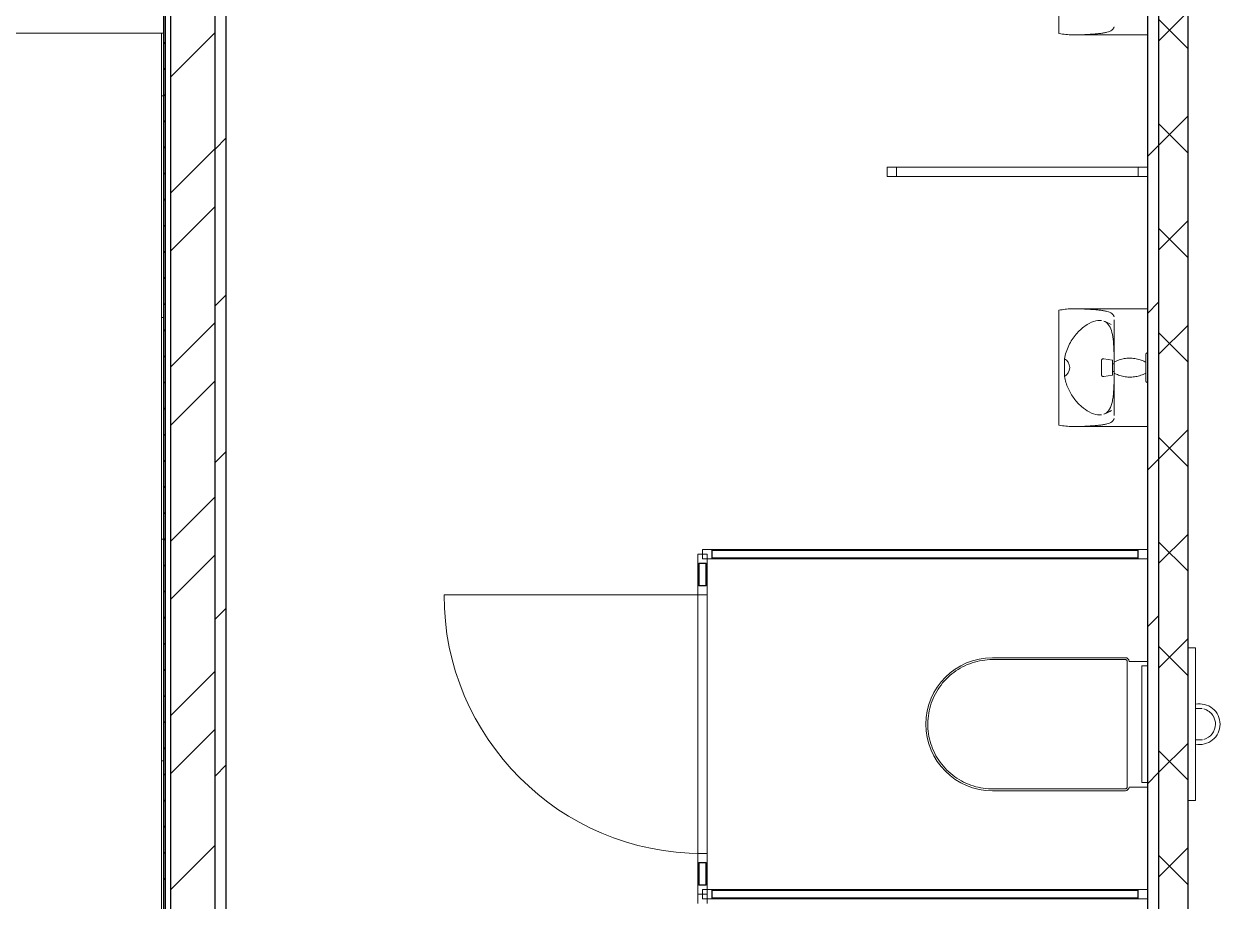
# Model space of a CAD drawing. Header units: millimetres. Extents: x -1073752 to 1436911, y -1379358 to 94781.
# Drawn here: x -1044180 to -1040941, y -905818 to -903444 of the extents above; entities that cross this region are included whole.
import ezdxf

# ---------------------------------------------------------------- set-up
doc = ezdxf.new("R2010")
doc.units = ezdxf.units.MM
for name, color, linetype, lineweight in [('Витраж', 7, 'Continuous', 9), ('Двери', 252, 'Continuous', 9), ('Ограждение', 252, 'Continuous', 9), ('Сантехника', 252, 'Continuous', 9), ('Стены наружные', 7, 'Continuous', 18), ('Стены разрез', 7, 'Continuous', 30)]:
    doc.layers.add(name, color=color, linetype=linetype, lineweight=lineweight)

# ---------------------------------------------------------------- blocks, each defined once
blk = doc.blocks.new('1 этаж')
at = {"layer": 'Ограждение', "true_color": 0x636466}
h = blk.add_hatch(dxfattribs=at)
h.set_pattern_fill('FP_24', color=251, style=0, pattern_type=2)
h.set_pattern_definition([(0, (-24609.8, 7161), (0, 600), []), (90, (-24609.8, 7161), (-600, 4e-14), [])])
h.paths.add_polyline_path([(-51390.8, -9578.7), (-51390.8, -5993.7), (-51395.8, -5993.7), (-51395.8, -9578.7)])
at = {"layer": 'Витраж', "color": 251, "true_color": 0x636466, "extrusion": (0, 0, -1)}
for p, q in [((-49430.8, -6356.2), (-49430.8, -6381.2)), ((-49405.8, -6356.2), (-49430.8, -6356.2)), ((-49405.8, -6381.2), (-49405.8, -6356.2)), ((-49430.8, -6381.2), (-49405.8, -6381.2))]:
    blk.add_line(p, q, dxfattribs=at)
at = {"layer": 'Витраж', "color": 251, "true_color": 0x636466}
for p, q in [((-49405.8, -6381.2), (-49405.8, -6356.2)), ((-49405.8, -6356.2), (-48750.8, -6356.2)), ((-48750.8, -6356.2), (-48750.8, -6381.2)), ((-48725.8, -6356.2), (-48750.8, -6356.2)), ((-48750.8, -6356.2), (-48750.8, -6381.2)), ((-48750.8, -6381.2), (-49405.8, -6381.2)), ((-48750.8, -6381.2), (-48725.8, -6381.2)), ((-49905.8, -7391.2), (-48750.8, -7391.2)), ((-49905.8, -7416.2), (-48750.8, -7416.2)), ((-49943.3, -7428.7), (-49943.3, -7488.7)), ((-49918.3, -7428.7), (-49918.3, -7488.7)), ((-49943.3, -7513.7), (-49943.3, -8213.7)), ((-49918.3, -7513.7), (-49918.3, -8213.7)), ((-49943.3, -8238.7), (-49943.3, -8298.7)), ((-49918.3, -8238.7), (-49918.3, -8298.7)), ((-49905.8, -8311.2), (-48750.8, -8311.2)), ((-49905.8, -8336.2), (-48750.8, -8336.2))]:
    blk.add_line(p, q, dxfattribs=at)
at = {"layer": 'Витраж', "color": 251, "lineweight": 18, "true_color": 0x636466, "extrusion": (0, 0, -1)}
for p, q in [((-49918.3, -7403.7), (-49943.3, -7403.7)), ((-49943.3, -7403.7), (-49943.3, -7428.7)), ((-49905.8, -7391.2), (-49930.8, -7391.2)), ((-49930.8, -7391.2), (-49930.8, -7416.2)), ((-49930.8, -7416.2), (-49905.8, -7416.2)), ((-49918.3, -7428.7), (-49918.3, -7403.7)), ((-49905.8, -7416.2), (-49905.8, -7391.2)), ((-49943.3, -7428.7), (-49918.3, -7428.7)), ((-49918.3, -7488.7), (-49943.3, -7488.7)), ((-49943.3, -7488.7), (-49943.3, -7513.7)), ((-49943.3, -7513.7), (-49918.3, -7513.7)), ((-49918.3, -7513.7), (-49918.3, -7488.7)), ((-49918.3, -8213.7), (-49943.3, -8213.7)), ((-49943.3, -8213.7), (-49943.3, -8238.7)), ((-49918.3, -8238.7), (-49918.3, -8213.7)), ((-49943.3, -8238.7), (-49918.3, -8238.7)), ((-49918.3, -8323.7), (-49943.3, -8323.7)), ((-49943.3, -8323.7), (-49943.3, -8348.7)), ((-49905.8, -8311.2), (-49930.8, -8311.2)), ((-49930.8, -8311.2), (-49930.8, -8336.2)), ((-49918.3, -8348.7), (-49918.3, -8323.7)), ((-49905.8, -8336.2), (-49905.8, -8311.2)), ((-49930.8, -8336.2), (-49905.8, -8336.2))]:
    blk.add_line(p, q, dxfattribs=at)
at = {"layer": 'Витраж', "color": 251, "lineweight": 18, "true_color": 0x636466}
for p, q in [((-48725.8, -7391.2), (-48750.8, -7391.2)), ((-48750.8, -7391.2), (-48750.8, -7416.2)), ((-48750.8, -7416.2), (-48725.8, -7416.2)), ((-48725.8, -7416.2), (-48725.8, -7391.2)), ((-49918.3, -8298.7), (-49943.3, -8298.7)), ((-49943.3, -8298.7), (-49943.3, -8323.7)), ((-49943.3, -8323.7), (-49918.3, -8323.7)), ((-49918.3, -8323.7), (-49918.3, -8298.7)), ((-48725.8, -8311.2), (-48750.8, -8311.2)), ((-48750.8, -8311.2), (-48750.8, -8336.2)), ((-48725.8, -8336.2), (-48725.8, -8311.2)), ((-48750.8, -8336.2), (-48725.8, -8336.2))]:
    blk.add_line(p, q, dxfattribs=at)
at = {"layer": 'Двери', "color": 251, "true_color": 0x636466}
blk.add_line((-49943.3, -7513.7), (-50630.8, -7513.7), dxfattribs=at)
blk.add_arc((-49930.8, -7513.7), 700, 180, 270, dxfattribs=at)
at = {"layer": 'Ограждение', "color": 251, "true_color": 0x636466}
for p, q in [((-51390.8, -5993.7), (-59095.8, -5993.7)), ((-51395.8, -5993.7), (-51395.8, -9578.7))]:
    blk.add_line(p, q, dxfattribs=at)
at = {"layer": 'Сантехника', "color": 251, "true_color": 0x636466}
for p, q in [((-48965.8, -5994.2), (-48965.8, -5683.2)), ((-48922.9, -5998.2), (-48725.8, -5998.2)), ((-48965.8, -7054.2), (-48965.8, -6743.2)), ((-48725.8, -6739.3), (-48922.9, -6739.3)), ((-48816, -6788.7), (-48816, -6890.1)), ((-48951, -6898.7), (-48951, -6875.2)), ((-48951, -6922.3), (-48951, -6898.7)), ((-48820.8, -6878.7), (-48844.5, -6874.6)), ((-48820.8, -6898.7), (-48820.8, -6878.7)), ((-48815.8, -6888.7), (-48820.8, -6888.7)), ((-48820.8, -6918.7), (-48820.8, -6898.7)), ((-48816.2, -6874.9), (-48816.2, -6890.1)), ((-48815.8, -6883.7), (-48815.8, -6898.7)), ((-48815.8, -6898.7), (-48815.8, -6913.7)), ((-48844.5, -6922.9), (-48820.8, -6918.7)), ((-48820.8, -6908.7), (-48815.8, -6908.7)), ((-48816.2, -6907.4), (-48816.2, -6922.6)), ((-48816, -6907.4), (-48816, -7008.7)), ((-48922.9, -7058.2), (-48725.8, -7058.2)), ((-48785.8, -7683.7), (-49145.8, -7683.7)), ((-48785.8, -7688.7), (-49145.8, -7688.7)), ((-48780.8, -8033.7), (-48780.8, -7693.7)), ((-48725.8, -7693.7), (-48775.8, -7693.7)), ((-48740.8, -8021.9), (-48740.8, -7705.5)), ((-48740.8, -7705.5), (-48725.8, -7705.5)), ((-48725.8, -8021.9), (-48740.8, -8021.9)), ((-49145.8, -8038.7), (-48785.8, -8038.7)), ((-49145.8, -8043.7), (-48785.8, -8043.7)), ((-48775.8, -8033.7), (-48725.8, -8033.7))]:
    blk.add_line(p, q, dxfattribs=at)
at = {"layer": 'Сантехника', "color": 251, "lineweight": 9, "true_color": 0x636466}
for p, q in [((-48595.8, -7657), (-48615.8, -7657)), ((-48595.8, -7682), (-48595.8, -7657)), ((-48595.8, -7682), (-48595.8, -8045.5)), ((-48595.8, -8070.5), (-48595.8, -8045.5)), ((-48615.8, -8070.5), (-48595.8, -8070.5))]:
    blk.add_line(p, q, dxfattribs=at)
at = {"layer": 'Сантехника', "color": 251, "true_color": 0x636466, "flags": 128}
for points in [[(-48824.4, -6781.9), (-48829.6, -6779.1), (-48835, -6776.5), (-48840.5, -6774.2), (-48844.5, -6772.6)], [(-48730.8, -6863.7), (-48730.8, -6863.5), (-48730.8, -6863.3), (-48730.8, -6863.1), (-48730.7, -6862.9), (-48730.7, -6862.7), (-48730.7, -6862.5), (-48730.6, -6862.3), (-48730.5, -6862.2), (-48730.5, -6862), (-48730.4, -6861.8), (-48730.3, -6861.6), (-48730.2, -6861.4), (-48730.1, -6861.2), (-48730, -6861.1), (-48729.9, -6860.9), (-48729.8, -6860.7), (-48729.7, -6860.6), (-48729.6, -6860.4), (-48729.4, -6860.3), (-48729.3, -6860.1), (-48729.1, -6860), (-48729, -6859.9), (-48728.8, -6859.8), (-48728.7, -6859.6), (-48728.5, -6859.5), (-48728.3, -6859.4), (-48728.2, -6859.3), (-48728, -6859.2), (-48727.8, -6859.1), (-48727.6, -6859.1), (-48727.4, -6859), (-48727.2, -6858.9), (-48727, -6858.9), (-48726.8, -6858.8), (-48726.7, -6858.8), (-48726.5, -6858.8), (-48726.3, -6858.8), (-48726.1, -6858.7), (-48725.9, -6858.7), (-48725.8, -6858.7)], [(-48730.8, -6882.6), (-48730.8, -6881.3), (-48730.8, -6880.1), (-48730.8, -6879), (-48730.8, -6877.8), (-48730.8, -6876.7), (-48730.8, -6875.7), (-48730.8, -6874.6), (-48730.8, -6873.6), (-48730.8, -6872.7), (-48730.8, -6871.8), (-48730.8, -6870.9), (-48730.8, -6870.1), (-48730.8, -6869.3), (-48730.8, -6868.5), (-48730.8, -6867.9), (-48730.8, -6867.2), (-48730.8, -6866.6), (-48730.8, -6866.1), (-48730.8, -6865.6), (-48730.8, -6865.2), (-48730.8, -6864.8), (-48730.8, -6864.5), (-48730.8, -6864.2), (-48730.8, -6864), (-48730.8, -6863.9), (-48730.8, -6863.8), (-48730.8, -6863.7)], [(-48730.8, -6863.7), (-48730.8, -6863.8), (-48730.8, -6863.8), (-48730.8, -6864), (-48730.8, -6864.2), (-48730.8, -6864.4), (-48730.8, -6864.7), (-48730.8, -6865.1), (-48730.8, -6865.5), (-48730.8, -6866), (-48730.8, -6866.5), (-48730.8, -6867.1), (-48730.8, -6867.7), (-48730.8, -6868.4), (-48730.8, -6869.1), (-48730.8, -6869.8), (-48730.8, -6870.7), (-48730.8, -6871.5), (-48730.8, -6872.4), (-48730.8, -6873.4), (-48730.8, -6874.3), (-48730.8, -6875.4), (-48730.8, -6876.4), (-48730.8, -6877.5), (-48730.8, -6878.7), (-48730.8, -6879.8), (-48730.8, -6881), (-48730.8, -6882.2), (-48730.8, -6883.5), (-48730.8, -6884.8), (-48730.8, -6886), (-48730.8, -6887.4), (-48730.8, -6888.7), (-48730.8, -6890), (-48730.8, -6891.4), (-48730.8, -6892.8), (-48730.8, -6894.2), (-48730.8, -6895.6), (-48730.8, -6897), (-48730.8, -6898.4), (-48730.8, -6898.7)], [(-48850.3, -6879.5), (-48850.3, -6879.3), (-48850.3, -6879.1), (-48850.3, -6878.9), (-48850.3, -6878.7), (-48850.2, -6878.5), (-48850.2, -6878.3), (-48850.2, -6878.1), (-48850.1, -6877.9), (-48850, -6877.7), (-48850, -6877.5), (-48849.9, -6877.4), (-48849.8, -6877.2), (-48849.7, -6877), (-48849.6, -6876.8), (-48849.5, -6876.7), (-48849.4, -6876.5), (-48849.2, -6876.3), (-48849.1, -6876.2), (-48849, -6876), (-48848.8, -6875.9), (-48848.7, -6875.8), (-48848.5, -6875.6), (-48848.4, -6875.5), (-48848.2, -6875.4), (-48848, -6875.3), (-48847.9, -6875.2), (-48847.7, -6875.1), (-48847.5, -6875), (-48847.3, -6874.9), (-48847.2, -6874.8), (-48847, -6874.8), (-48846.8, -6874.7), (-48846.6, -6874.6), (-48846.4, -6874.6), (-48846.2, -6874.6), (-48846, -6874.5), (-48845.8, -6874.5), (-48845.6, -6874.5), (-48845.4, -6874.5), (-48845.2, -6874.5), (-48845, -6874.5), (-48844.8, -6874.5), (-48844.6, -6874.5), (-48844.5, -6874.6)], [(-48850.3, -6898.7), (-48850.3, -6898), (-48850.3, -6897.2), (-48850.3, -6896.4), (-48850.3, -6895.7), (-48850.3, -6894.9), (-48850.3, -6894.2), (-48850.3, -6893.4), (-48850.3, -6892.7), (-48850.3, -6891.9), (-48850.3, -6891.2), (-48850.3, -6890.5), (-48850.3, -6889.8), (-48850.3, -6889.2), (-48850.3, -6888.5), (-48850.3, -6887.9), (-48850.3, -6887.2), (-48850.3, -6886.6), (-48850.3, -6886), (-48850.3, -6885.5), (-48850.3, -6884.9), (-48850.3, -6884.4), (-48850.3, -6883.9), (-48850.3, -6883.4), (-48850.3, -6883), (-48850.3, -6882.5), (-48850.3, -6882.1), (-48850.3, -6881.8), (-48850.3, -6881.4), (-48850.3, -6881.1), (-48850.3, -6880.8), (-48850.3, -6880.5), (-48850.3, -6880.3), (-48850.3, -6880.1), (-48850.3, -6879.9), (-48850.3, -6879.8), (-48850.3, -6879.6), (-48850.3, -6879.6), (-48850.3, -6879.5), (-48850.3, -6879.5)], [(-48850.3, -6879.5), (-48850.3, -6879.5), (-48850.3, -6879.5), (-48850.3, -6879.6), (-48850.3, -6879.7), (-48850.3, -6879.9), (-48850.3, -6880), (-48850.3, -6880.2), (-48850.3, -6880.5), (-48850.3, -6880.7), (-48850.3, -6881), (-48850.3, -6881.3), (-48850.3, -6881.7), (-48850.3, -6882), (-48850.3, -6882.4), (-48850.3, -6882.8), (-48850.3, -6883.3), (-48850.3, -6883.8), (-48850.3, -6884.3), (-48850.3, -6884.8), (-48850.3, -6885.3), (-48850.3, -6885.9), (-48850.3, -6886.5), (-48850.3, -6887.1), (-48850.3, -6887.7), (-48850.3, -6888.3), (-48850.3, -6889), (-48850.3, -6889.7), (-48850.3, -6890.3), (-48850.3, -6891), (-48850.3, -6891.8), (-48850.3, -6892.5), (-48850.3, -6893.2), (-48850.3, -6894), (-48850.3, -6894.7), (-48850.3, -6895.5), (-48850.3, -6896.2), (-48850.3, -6897), (-48850.3, -6897.8), (-48850.3, -6898.5), (-48850.3, -6898.7)], [(-48850.3, -6898.7), (-48850.3, -6899.5), (-48850.3, -6900.3), (-48850.3, -6901), (-48850.3, -6901.8), (-48850.3, -6902.6), (-48850.3, -6903.3), (-48850.3, -6904.1), (-48850.3, -6904.8), (-48850.3, -6905.5), (-48850.3, -6906.2), (-48850.3, -6906.9), (-48850.3, -6907.6), (-48850.3, -6908.3), (-48850.3, -6909), (-48850.3, -6909.6), (-48850.3, -6910.2), (-48850.3, -6910.8), (-48850.3, -6911.4), (-48850.3, -6912), (-48850.3, -6912.5), (-48850.3, -6913.1), (-48850.3, -6913.6), (-48850.3, -6914), (-48850.3, -6914.5), (-48850.3, -6914.9), (-48850.3, -6915.3), (-48850.3, -6915.7), (-48850.3, -6916.1), (-48850.3, -6916.4), (-48850.3, -6916.7), (-48850.3, -6916.9), (-48850.3, -6917.2), (-48850.3, -6917.4), (-48850.3, -6917.6), (-48850.3, -6917.7), (-48850.3, -6917.8), (-48850.3, -6917.9), (-48850.3, -6918), (-48850.3, -6918)], [(-48850.3, -6918), (-48850.3, -6918), (-48850.3, -6917.9), (-48850.3, -6917.8), (-48850.3, -6917.7), (-48850.3, -6917.6), (-48850.3, -6917.4), (-48850.3, -6917.2), (-48850.3, -6917), (-48850.3, -6916.7), (-48850.3, -6916.5), (-48850.3, -6916.1), (-48850.3, -6915.8), (-48850.3, -6915.4), (-48850.3, -6915), (-48850.3, -6914.6), (-48850.3, -6914.2), (-48850.3, -6913.7), (-48850.3, -6913.2), (-48850.3, -6912.7), (-48850.3, -6912.1), (-48850.3, -6911.6), (-48850.3, -6911), (-48850.3, -6910.4), (-48850.3, -6909.8), (-48850.3, -6909.1), (-48850.3, -6908.5), (-48850.3, -6907.8), (-48850.3, -6907.1), (-48850.3, -6906.4), (-48850.3, -6905.7), (-48850.3, -6905), (-48850.3, -6904.3), (-48850.3, -6903.5), (-48850.3, -6902.8), (-48850.3, -6902), (-48850.3, -6901.2), (-48850.3, -6900.5), (-48850.3, -6899.7), (-48850.3, -6898.9), (-48850.3, -6898.7)], [(-48815.8, -6883.7), (-48812.6, -6882.1), (-48809.3, -6880.6), (-48806, -6879.2), (-48802.6, -6878), (-48799.2, -6876.9), (-48795.7, -6875.9), (-48792.2, -6875.1), (-48788.7, -6874.4), (-48785.1, -6873.8), (-48781.6, -6873.4), (-48778, -6873.2), (-48774.4, -6873.1), (-48770.8, -6873.1), (-48767.2, -6873.3), (-48763.6, -6873.6), (-48760, -6874.1), (-48756.5, -6874.7), (-48752.9, -6875.4), (-48749.5, -6876.3), (-48746, -6877.3), (-48742.6, -6878.5), (-48739.2, -6879.8), (-48735.9, -6881.2), (-48732.7, -6882.7), (-48730.8, -6883.7)], [(-48730.8, -6898.7), (-48730.8, -6900.1), (-48730.8, -6901.5), (-48730.8, -6902.9), (-48730.8, -6904.3), (-48730.8, -6905.7), (-48730.8, -6907.1), (-48730.8, -6908.4), (-48730.8, -6909.7), (-48730.8, -6911.1), (-48730.8, -6912.4), (-48730.8, -6913.6), (-48730.8, -6914.9), (-48730.8, -6916.1), (-48730.8, -6917.3), (-48730.8, -6918.5), (-48730.8, -6919.6), (-48730.8, -6920.7), (-48730.8, -6921.8), (-48730.8, -6922.8), (-48730.8, -6923.8), (-48730.8, -6924.8), (-48730.8, -6925.7), (-48730.8, -6926.6), (-48730.8, -6927.4), (-48730.8, -6928.2), (-48730.8, -6928.9), (-48730.8, -6929.6), (-48730.8, -6930.2), (-48730.8, -6930.8), (-48730.8, -6931.4), (-48730.8, -6931.8), (-48730.8, -6932.3), (-48730.8, -6932.6), (-48730.8, -6933), (-48730.8, -6933.2), (-48730.8, -6933.4), (-48730.8, -6933.6), (-48730.8, -6933.7), (-48730.8, -6933.7)], [(-48844.5, -6922.9), (-48844.7, -6922.9), (-48844.9, -6923), (-48845.1, -6923), (-48845.3, -6923), (-48845.5, -6923), (-48845.7, -6923), (-48845.9, -6923), (-48846.1, -6922.9), (-48846.3, -6922.9), (-48846.5, -6922.9), (-48846.7, -6922.8), (-48846.8, -6922.8), (-48847, -6922.7), (-48847.2, -6922.6), (-48847.4, -6922.5), (-48847.6, -6922.4), (-48847.8, -6922.4), (-48847.9, -6922.3), (-48848.1, -6922.1), (-48848.3, -6922), (-48848.4, -6921.9), (-48848.6, -6921.8), (-48848.7, -6921.7), (-48848.9, -6921.5), (-48849, -6921.4), (-48849.2, -6921.2), (-48849.3, -6921.1), (-48849.4, -6920.9), (-48849.5, -6920.7), (-48849.6, -6920.6), (-48849.7, -6920.4), (-48849.8, -6920.2), (-48849.9, -6920), (-48850, -6919.9), (-48850.1, -6919.7), (-48850.1, -6919.5), (-48850.2, -6919.3), (-48850.2, -6919.1), (-48850.3, -6918.9), (-48850.3, -6918.7), (-48850.3, -6918.5), (-48850.3, -6918.3), (-48850.3, -6918.1), (-48850.3, -6918)], [(-48730.8, -6913.7), (-48734, -6915.4), (-48737.3, -6916.9), (-48740.6, -6918.2), (-48744, -6919.5), (-48747.4, -6920.6), (-48750.9, -6921.6), (-48754.4, -6922.4), (-48757.9, -6923.1), (-48761.5, -6923.6), (-48765.1, -6924), (-48768.6, -6924.3), (-48772.2, -6924.4), (-48775.8, -6924.4), (-48779.4, -6924.2), (-48783, -6923.9), (-48786.6, -6923.4), (-48790.1, -6922.8), (-48793.7, -6922.1), (-48797.2, -6921.2), (-48800.6, -6920.2), (-48804, -6919), (-48807.4, -6917.7), (-48810.7, -6916.3), (-48813.9, -6914.7), (-48815.8, -6913.7)], [(-48730.8, -6933.7), (-48730.8, -6933.7), (-48730.8, -6933.6), (-48730.8, -6933.5), (-48730.8, -6933.3), (-48730.8, -6933), (-48730.8, -6932.7), (-48730.8, -6932.4), (-48730.8, -6932), (-48730.8, -6931.5), (-48730.8, -6931), (-48730.8, -6930.4), (-48730.8, -6929.8), (-48730.8, -6929.1), (-48730.8, -6928.4), (-48730.8, -6927.6), (-48730.8, -6926.8), (-48730.8, -6925.9), (-48730.8, -6925), (-48730.8, -6924.1), (-48730.8, -6923.1), (-48730.8, -6922.1), (-48730.8, -6921), (-48730.8, -6919.9), (-48730.8, -6918.8), (-48730.8, -6917.6), (-48730.8, -6916.4), (-48730.8, -6915.2), (-48730.8, -6914)], [(-48725.8, -6938.7), (-48726, -6938.7), (-48726.2, -6938.7), (-48726.4, -6938.7), (-48726.6, -6938.7), (-48726.8, -6938.6), (-48727, -6938.6), (-48727.2, -6938.5), (-48727.4, -6938.5), (-48727.6, -6938.4), (-48727.7, -6938.3), (-48727.9, -6938.3), (-48728.1, -6938.2), (-48728.3, -6938.1), (-48728.5, -6938), (-48728.6, -6937.9), (-48728.8, -6937.7), (-48728.9, -6937.6), (-48729.1, -6937.5), (-48729.2, -6937.4), (-48729.4, -6937.2), (-48729.5, -6937.1), (-48729.7, -6936.9), (-48729.8, -6936.8), (-48729.9, -6936.6), (-48730, -6936.4), (-48730.1, -6936.3), (-48730.2, -6936.1), (-48730.3, -6935.9), (-48730.4, -6935.7), (-48730.5, -6935.5), (-48730.5, -6935.4), (-48730.6, -6935.2), (-48730.6, -6935), (-48730.7, -6934.8), (-48730.7, -6934.6), (-48730.8, -6934.4), (-48730.8, -6934.2), (-48730.8, -6934), (-48730.8, -6933.8), (-48730.8, -6933.7)], [(-48844.5, -7024.8), (-48838.9, -7022.6), (-48833.4, -7020.2), (-48828.1, -7017.6), (-48823, -7014.8)], [(-49145.8, -7688.7), (-49152.8, -7688.9), (-49159.8, -7689.3), (-49166.8, -7690), (-49173.7, -7691), (-49180.6, -7692.2), (-49187.4, -7693.7), (-49194.2, -7695.5), (-49200.9, -7697.6), (-49207.4, -7699.9), (-49213.9, -7702.5), (-49220.3, -7705.4), (-49226.6, -7708.5), (-49232.8, -7711.9), (-49238.8, -7715.5), (-49244.6, -7719.3), (-49250.3, -7723.4), (-49255.8, -7727.7), (-49261.2, -7732.2), (-49266.4, -7736.9), (-49271.3, -7741.8), (-49276.1, -7746.9), (-49280.7, -7752.2), (-49285, -7757.7), (-49289.2, -7763.4), (-49293.1, -7769.2), (-49296.7, -7775.1), (-49300.1, -7781.2), (-49303.3, -7787.5), (-49306.2, -7793.8), (-49308.9, -7800.3), (-49311.3, -7806.9), (-49313.5, -7813.6), (-49315.3, -7820.3), (-49316.9, -7827.1), (-49318.3, -7834), (-49319.3, -7840.9), (-49320.1, -7847.9), (-49320.6, -7854.8), (-49320.8, -7861.8), (-49320.7, -7868.8), (-49320.4, -7875.8), (-49319.8, -7882.8), (-49318.9, -7889.7), (-49317.7, -7896.6), (-49316.2, -7903.5), (-49314.5, -7910.3), (-49312.5, -7917), (-49310.2, -7923.6), (-49307.7, -7930.1), (-49304.9, -7936.6), (-49301.9, -7942.9), (-49298.6, -7949), (-49295.1, -7955.1), (-49291.3, -7961), (-49287.3, -7966.7), (-49283.1, -7972.3), (-49278.6, -7977.7), (-49273.9, -7982.9), (-49269.1, -7987.9), (-49264, -7992.8), (-49258.8, -7997.4), (-49253.3, -8001.8), (-49247.7, -8006), (-49241.9, -8010), (-49236, -8013.7), (-49229.9, -8017.2), (-49223.7, -8020.4), (-49217.4, -8023.4), (-49211, -8026.1), (-49204.4, -8028.6), (-49197.8, -8030.8), (-49191.1, -8032.8), (-49184.3, -8034.5), (-49177.4, -8035.9), (-49170.5, -8037), (-49163.5, -8037.8), (-49156.6, -8038.4), (-49149.6, -8038.7), (-49145.8, -8038.7)], [(-48780.8, -7693.7), (-48780.8, -7693.5), (-48780.8, -7693.3), (-48780.8, -7693.1), (-48780.9, -7692.9), (-48780.9, -7692.7), (-48780.9, -7692.5), (-48781, -7692.3), (-48781.1, -7692.2), (-48781.1, -7692), (-48781.2, -7691.8), (-48781.3, -7691.6), (-48781.4, -7691.4), (-48781.5, -7691.2), (-48781.6, -7691.1), (-48781.7, -7690.9), (-48781.8, -7690.7), (-48781.9, -7690.6), (-48782, -7690.4), (-48782.2, -7690.3), (-48782.3, -7690.1), (-48782.5, -7690), (-48782.6, -7689.9), (-48782.8, -7689.8), (-48782.9, -7689.6), (-48783.1, -7689.5), (-48783.3, -7689.4), (-48783.4, -7689.3), (-48783.6, -7689.2), (-48783.8, -7689.1), (-48784, -7689.1), (-48784.2, -7689), (-48784.4, -7688.9), (-48784.6, -7688.9), (-48784.8, -7688.8), (-48785, -7688.8), (-48785.1, -7688.8), (-48785.3, -7688.8), (-48785.5, -7688.7), (-48785.7, -7688.7), (-48785.8, -7688.7)], [(-48785.8, -8038.7), (-48785.6, -8038.7), (-48785.4, -8038.7), (-48785.2, -8038.7), (-48785, -8038.7), (-48784.8, -8038.6), (-48784.6, -8038.6), (-48784.4, -8038.5), (-48784.2, -8038.5), (-48784, -8038.4), (-48783.9, -8038.3), (-48783.7, -8038.3), (-48783.5, -8038.2), (-48783.3, -8038.1), (-48783.1, -8038), (-48783, -8037.9), (-48782.8, -8037.7), (-48782.7, -8037.6), (-48782.5, -8037.5), (-48782.4, -8037.4), (-48782.2, -8037.2), (-48782.1, -8037.1), (-48781.9, -8036.9), (-48781.8, -8036.8), (-48781.7, -8036.6), (-48781.6, -8036.4), (-48781.5, -8036.3), (-48781.4, -8036.1), (-48781.3, -8035.9), (-48781.2, -8035.7), (-48781.1, -8035.5), (-48781.1, -8035.4), (-48781, -8035.2), (-48781, -8035), (-48780.9, -8034.8), (-48780.9, -8034.6), (-48780.8, -8034.4), (-48780.8, -8034.2), (-48780.8, -8034), (-48780.8, -8033.8), (-48780.8, -8033.7)]]:
    blk.add_lwpolyline(points, dxfattribs=at)
at = {"layer": 'Сантехника', "color": 251, "lineweight": 9, "true_color": 0x636466, "flags": 128}
for points in [[(-48584.4, -7821), (-48584.4, -7821), (-48584.5, -7821), (-48584.7, -7821), (-48584.9, -7821), (-48585.3, -7821), (-48585.6, -7821), (-48586.1, -7821), (-48586.6, -7821), (-48587.2, -7821), (-48587.9, -7821), (-48588.6, -7821), (-48589.4, -7821), (-48590.3, -7821), (-48591.2, -7821), (-48592.2, -7821), (-48593.3, -7821), (-48594.4, -7821), (-48595.5, -7821)], [(-48594.7, -7906.4), (-48593.6, -7906.4), (-48592.5, -7906.4), (-48591.5, -7906.4), (-48590.5, -7906.4), (-48589.7, -7906.4), (-48588.8, -7906.4), (-48588.1, -7906.4), (-48587.4, -7906.4), (-48586.8, -7906.4), (-48586.2, -7906.4), (-48585.8, -7906.4), (-48585.4, -7906.4), (-48585, -7906.4), (-48584.7, -7906.4), (-48584.5, -7906.4), (-48584.4, -7906.4), (-48584.4, -7906.4), (-48584.4, -7906.4)]]:
    blk.add_lwpolyline(points, dxfattribs=at)
at = {"layer": 'Сантехника', "color": 251, "true_color": 0x636466}
for centre, radius, start, end in [((-49145.8, -7863.7), 180, 90, 270), ((-49145.8, -7863.7), 175, 90, 90.9078), ((-49145.8, -7863.7), 175, 90, 90.9078), ((-48785.8, -7693.7), 10, 0, 90), ((-48785.8, -7693.7), 5, 60, 90), ((-48785.8, -7693.7), 5, 60, 90), ((-48785.8, -7693.7), 5, 60, 75), ((-48785.8, -7693.7), 5, 0, 30), ((-48785.8, -7693.7), 5, 0, 30), ((-48785.8, -7693.7), 5, 0, 30), ((-49145.8, -7863.7), 175, 269.0922, 270), ((-49145.8, -7863.7), 175, 269.0922, 270), ((-48785.8, -8033.7), 10, 270, 0), ((-48785.8, -8033.7), 5, 270, 300), ((-48785.8, -8033.7), 5, 270, 300), ((-48785.8, -8033.7), 5, 285, 300), ((-48785.8, -8033.7), 5, 330, 0), ((-48785.8, -8033.7), 5, 330, 0), ((-48785.8, -8033.7), 5, 330, 0)]:
    blk.add_arc(centre, radius, start, end, dxfattribs=at)
at = {"layer": 'Сантехника', "color": 251, "lineweight": 9, "true_color": 0x636466}
for radius, start, end in [(55, 0, 102.0258), (42.7, 92.2417, 94.1976), (42.7, 87.9172, 90), (42.7, 80.8699, 90), (42.7, 31.7508, 75), (55, 257.9742, 0), (42.7, 285, 0), (42.7, 0, 30), (42.7, 267.2428, 279.4986), (42.7, 270, 272.5338)]:
    blk.add_arc((-48584.4, -7863.7), radius, start, end, dxfattribs=at)
at = {"layer": 'Сантехника', "color": 251, "true_color": 0x636466}
for major_axis, start_param, end_param in [((0, 25), 4.712389, 5.943447), ((0, -25), 0.339739, 1.570796)]:
    blk.add_ellipse((-48958.1, -6898.7), major_axis=major_axis, ratio=0.859293, start_param=start_param, end_param=end_param, dxfattribs=at)
for points, knots in [([(-48816.5, -5976.5), (-48816.5, -5976.5), (-48816.5, -5976.7), (-48816.7, -5977.2), (-48816.9, -5978), (-48817.3, -5979), (-48817.7, -5979.9), (-48818.2, -5980.7), (-48818.9, -5981.7), (-48819.6, -5982.7), (-48820.9, -5984), (-48823.4, -5986.2), (-48828.2, -5988.7), (-48835.5, -5991.1), (-48844.5, -5992.9), (-48855, -5994.4), (-48867.1, -5995.6), (-48880.5, -5996.6), (-48895.3, -5997.4), (-48908.8, -5998), (-48920, -5998.2), (-48931.5, -5998.2), (-48946.6, -5997.3), (-48959.3, -5995.4), (-48965.8, -5994.2)], [-0.8666667, -0.8666667, -0.8666667, -0.8666667, -0.865625, -0.8625, -0.85, -0.8375, -0.825, -0.8125, -0.8, -0.7833333, -0.7666667, -0.7333333, -0.6666667, -0.6, -0.5333333, -0.4666667, -0.4, -0.3333333, -0.2666667, -0.2, -0.1666667, -0.1333333, -0.0666667, 0, 0, 0, 0]), ([(-48965.8, -6743.2), (-48960.1, -6742.2), (-48949, -6740.5), (-48935.6, -6739.5), (-48925.4, -6739.2), (-48917.9, -6739.3), (-48910.5, -6739.5), (-48903.4, -6739.7), (-48896.4, -6740), (-48887.5, -6740.5), (-48877, -6741.1), (-48865.5, -6742), (-48854.6, -6743.1), (-48844.5, -6744.5), (-48835.5, -6746.4), (-48828.2, -6748.7), (-48823.4, -6751.3), (-48820.9, -6753.4), (-48819.6, -6754.8), (-48818.8, -6755.9), (-48818.1, -6757), (-48817.4, -6758.1), (-48817, -6759.2), (-48816.7, -6760), (-48816.6, -6760.6), (-48816.5, -6760.8), (-48816.5, -6761)], [-1, -1, -1, -1, -0.9416667, -0.8833333, -0.8541667, -0.825, -0.7958333, -0.7666667, -0.7375, -0.7083333, -0.65, -0.5916667, -0.5333333, -0.4666667, -0.4, -0.3333333, -0.2666667, -0.2333333, -0.2166667, -0.2, -0.1833333, -0.1666667, -0.15, -0.1416667, -0.1375, -0.1333333, -0.1333333, -0.1333333, -0.1333333]), ([(-48951, -6875.2), (-48949.8, -6868.7), (-48946.6, -6856.2), (-48939.3, -6838.5), (-48930.2, -6822.4), (-48915.9, -6803.4), (-48895.7, -6784.8), (-48871.3, -6772), (-48857.1, -6770.3), (-48850.9, -6771.1)], [0, 0, 0, 0, 0.0526316, 0.1052632, 0.1578947, 0.2105263, 0.3157895, 0.4210526, 0.5263158, 0.5263158, 0.5263158, 0.5263158]), ([(-48842.1, -6773.7), (-48839.4, -6774.9), (-48832.7, -6779.6), (-48824.6, -6792.3), (-48819.2, -6814.1), (-48817.2, -6837.4), (-48816.5, -6858.3), (-48816.3, -6869.2), (-48816.2, -6874.9)], [0.5789474, 0.5789474, 0.5789474, 0.5789474, 0.6315789, 0.7236842, 0.8157895, 0.9078947, 0.9539474, 1, 1, 1, 1]), ([(-48815.8, -6769.4), (-48815.8, -6769.6), (-48815.8, -6769.9), (-48815.8, -6770.5), (-48815.8, -6771.6), (-48815.8, -6773.2), (-48815.9, -6775.4), (-48815.9, -6778.5), (-48815.9, -6782.8), (-48816, -6786.7), (-48816, -6788.7)], [-0.06666667, -0.06666667, -0.06666667, -0.06666667, -0.06458333, -0.0625, -0.05833333, -0.05, -0.04166667, -0.03333333, -0.01666667, 0, 0, 0, 0]), ([(-48850.9, -7026.3), (-48854, -7026.8), (-48864, -7026.8), (-48882.4, -7020.6), (-48905, -7005), (-48925.4, -6983.1), (-48939.3, -6959.8), (-48947.2, -6938.9), (-48949.9, -6927.9), (-48951, -6922.3)], [0.4736842, 0.4736842, 0.4736842, 0.4736842, 0.5263158, 0.6315789, 0.7236842, 0.8157895, 0.9078947, 0.9539474, 1, 1, 1, 1]), ([(-48816.2, -6922.6), (-48816.3, -6929), (-48816.5, -6941.5), (-48817.2, -6959.2), (-48818.6, -6975.3), (-48821.5, -6994.3), (-48827.9, -7012.8), (-48836.7, -7021.3), (-48842.1, -7023.8)], [0, 0, 0, 0, 0.0526316, 0.1052632, 0.1578947, 0.2105263, 0.3157895, 0.4210526, 0.4210526, 0.4210526, 0.4210526]), ([(-48816, -7008.7), (-48816, -7011.8), (-48815.9, -7016.1), (-48815.9, -7021), (-48815.8, -7024.3), (-48815.8, -7026.5), (-48815.8, -7027.7), (-48815.8, -7028), (-48815.8, -7028.1)], [-1, -1, -1, -1, -0.975, -0.9625, -0.95, -0.9375, -0.934375, -0.9328125, -0.9328125, -0.9328125, -0.9328125]), ([(-48816.5, -7036.5), (-48816.5, -7036.5), (-48816.5, -7036.7), (-48816.7, -7037.2), (-48816.9, -7038), (-48817.3, -7039), (-48817.7, -7039.9), (-48818.2, -7040.7), (-48818.9, -7041.7), (-48819.6, -7042.7), (-48820.9, -7044), (-48823.4, -7046.2), (-48828.2, -7048.7), (-48835.5, -7051.1), (-48844.5, -7052.9), (-48855, -7054.4), (-48867.1, -7055.6), (-48880.5, -7056.6), (-48895.3, -7057.4), (-48908.8, -7058), (-48920, -7058.2), (-48931.5, -7058.2), (-48946.6, -7057.3), (-48959.3, -7055.4), (-48965.8, -7054.2)], [-0.8666667, -0.8666667, -0.8666667, -0.8666667, -0.865625, -0.8625, -0.85, -0.8375, -0.825, -0.8125, -0.8, -0.7833333, -0.7666667, -0.7333333, -0.6666667, -0.6, -0.5333333, -0.4666667, -0.4, -0.3333333, -0.2666667, -0.2, -0.1666667, -0.1333333, -0.0666667, 0, 0, 0, 0])]:
    blk.add_open_spline(points, degree=3, knots=knots, dxfattribs=at)
at = {"layer": 'Стены наружные', "color": 251, "lineweight": 30, "true_color": 0x636466}
for p, q in [((-48615.8, -9273.7), (-48615.8, -5343.7)), ((-51250.8, -11618.7), (-51250.8, -5373.7)), ((-51220.8, -11588.7), (-51220.8, -5373.7)), ((-48725.8, -5373.7), (-48725.8, -9243.7)), ((-48695.8, -5373.7), (-48695.8, -9273.7)), ((-51370.8, -11738.7), (-51370.8, -5518.7)), ((-51390.8, -5538.7), (-51390.8, -11078.7)), ((-51385.8, -5538.7), (-51385.8, -11078.7))]:
    blk.add_line(p, q, dxfattribs=at)
at = {"layer": 'Стены наружные', "color": 251, "linetype": 'Continuous', "lineweight": 9, "true_color": 0x636466}
for p, q in [((-48695.8, -6014.8), (-48615.8, -5934.8)), ((-48615.8, -6035.4), (-48695.8, -5955.4)), ((-51370.8, -6111.2), (-51250.8, -5991.2)), ((-51390.8, -6022.8), (-51385.8, -6017.8)), ((-51390.8, -6093.5), (-51385.8, -6088.5)), ((-51390.8, -6164.2), (-51385.8, -6159.2)), ((-48695.8, -6297.6), (-48615.8, -6217.6)), ((-51390.8, -6234.9), (-51385.8, -6229.9)), ((-48615.8, -6318.3), (-48695.8, -6238.3)), ((-51250.8, -6307.1), (-51220.8, -6277.1)), ((-51390.8, -6305.6), (-51385.8, -6300.6)), ((-51370.8, -6425.5), (-51250.8, -6305.5)), ((-48725.8, -6327.6), (-48695.8, -6297.6)), ((-51390.8, -6376.3), (-51385.8, -6371.3)), ((-51390.8, -6447.1), (-51385.8, -6442.1)), ((-51370.8, -6582.6), (-51250.8, -6462.6)), ((-48695.8, -6580.5), (-48615.8, -6500.5)), ((-51390.8, -6517.8), (-51385.8, -6512.8)), ((-48615.8, -6601.1), (-48695.8, -6521.1)), ((-51390.8, -6588.5), (-51385.8, -6583.5)), ((-51390.8, -6659.2), (-51385.8, -6654.2)), ((-51250.8, -6731.3), (-51220.8, -6701.3)), ((-51390.8, -6729.9), (-51385.8, -6724.9)), ((-48725.8, -6751.9), (-48695.8, -6721.9)), ((-51390.8, -6800.6), (-51385.8, -6795.6)), ((-51370.8, -6896.9), (-51250.8, -6776.9)), ((-48695.8, -6863.3), (-48615.8, -6783.3)), ((-48615.8, -6884), (-48695.8, -6804)), ((-51390.8, -6871.3), (-51385.8, -6866.3)), ((-51390.8, -6942), (-51385.8, -6937)), ((-51370.8, -7054.1), (-51250.8, -6934.1)), ((-51390.8, -7012.7), (-51385.8, -7007.7)), ((-51390.8, -7083.5), (-51385.8, -7078.5)), ((-48695.8, -7146.2), (-48615.8, -7066.2)), ((-48615.8, -7166.8), (-48695.8, -7086.8)), ((-51250.8, -7155.6), (-51220.8, -7125.6)), ((-51390.8, -7154.2), (-51385.8, -7149.2)), ((-48725.8, -7176.2), (-48695.8, -7146.2)), ((-51390.8, -7224.9), (-51385.8, -7219.9)), ((-51370.8, -7368.4), (-51250.8, -7248.4)), ((-51390.8, -7295.6), (-51385.8, -7290.6)), ((-48695.8, -7429), (-48615.8, -7349)), ((-51390.8, -7366.3), (-51385.8, -7361.3)), ((-48615.8, -7449.7), (-48695.8, -7369.7)), ((-51370.8, -7525.5), (-51250.8, -7405.5)), ((-51390.8, -7437), (-51385.8, -7432)), ((-51390.8, -7507.7), (-51385.8, -7502.7)), ((-51390.8, -7578.4), (-51385.8, -7573.4)), ((-51250.8, -7579.8), (-51220.8, -7549.8)), ((-48725.8, -7600.4), (-48695.8, -7570.4)), ((-48695.8, -7711.9), (-48615.8, -7631.9)), ((-51390.8, -7649.1), (-51385.8, -7644.1)), ((-48615.8, -7732.5), (-48695.8, -7652.5)), ((-51390.8, -7719.8), (-51385.8, -7714.8)), ((-51370.8, -7839.9), (-51250.8, -7719.9)), ((-51390.8, -7790.6), (-51385.8, -7785.6)), ((-51390.8, -7861.3), (-51385.8, -7856.3)), ((-51370.8, -7997), (-51250.8, -7877)), ((-51390.8, -7932), (-51385.8, -7927)), ((-48695.8, -7994.7), (-48615.8, -7914.7)), ((-48615.8, -8015.3), (-48695.8, -7935.3)), ((-51390.8, -8002.7), (-51385.8, -7997.7)), ((-51250.8, -8004.1), (-51220.8, -7974.1)), ((-48725.8, -8024.7), (-48695.8, -7994.7)), ((-51390.8, -8073.4), (-51385.8, -8068.4)), ((-51390.8, -8144.1), (-51385.8, -8139.1)), ((-51370.8, -8311.3), (-51250.8, -8191.3)), ((-51390.8, -8214.8), (-51385.8, -8209.8)), ((-48695.8, -8277.5), (-48615.8, -8197.5)), ((-48615.8, -8298.2), (-48695.8, -8218.2)), ((-51390.8, -8285.5), (-51385.8, -8280.5))]:
    blk.add_line(p, q, dxfattribs=at)
at = {"layer": 'Стены разрез', "color": 251, "true_color": 0x636466}
for p, q in [((-48750.8, -7393.7), (-49905.8, -7393.7)), ((-49905.8, -7393.7), (-49905.8, -7413.7)), ((-49905.8, -7413.7), (-48750.8, -7413.7)), ((-48750.8, -7413.7), (-48750.8, -7393.7)), ((-49920.8, -7428.7), (-49940.8, -7428.7)), ((-49940.8, -7428.7), (-49940.8, -7488.7)), ((-49920.8, -7488.7), (-49920.8, -7428.7)), ((-49940.8, -7488.7), (-49920.8, -7488.7)), ((-49920.8, -8238.7), (-49940.8, -8238.7)), ((-49940.8, -8238.7), (-49940.8, -8298.7)), ((-49920.8, -8298.7), (-49920.8, -8238.7)), ((-49940.8, -8298.7), (-49920.8, -8298.7)), ((-48750.8, -8313.7), (-49905.8, -8313.7)), ((-49905.8, -8313.7), (-49905.8, -8333.7)), ((-48750.8, -8333.7), (-48750.8, -8313.7)), ((-49905.8, -8333.7), (-48750.8, -8333.7))]:
    blk.add_line(p, q, dxfattribs=at)

msp = doc.modelspace()

# ---------------------------------------------------------------- block references
msp.add_blockref('1 этаж', (-992411.4, -897475.7))

doc.saveas('drawing.dxf')
